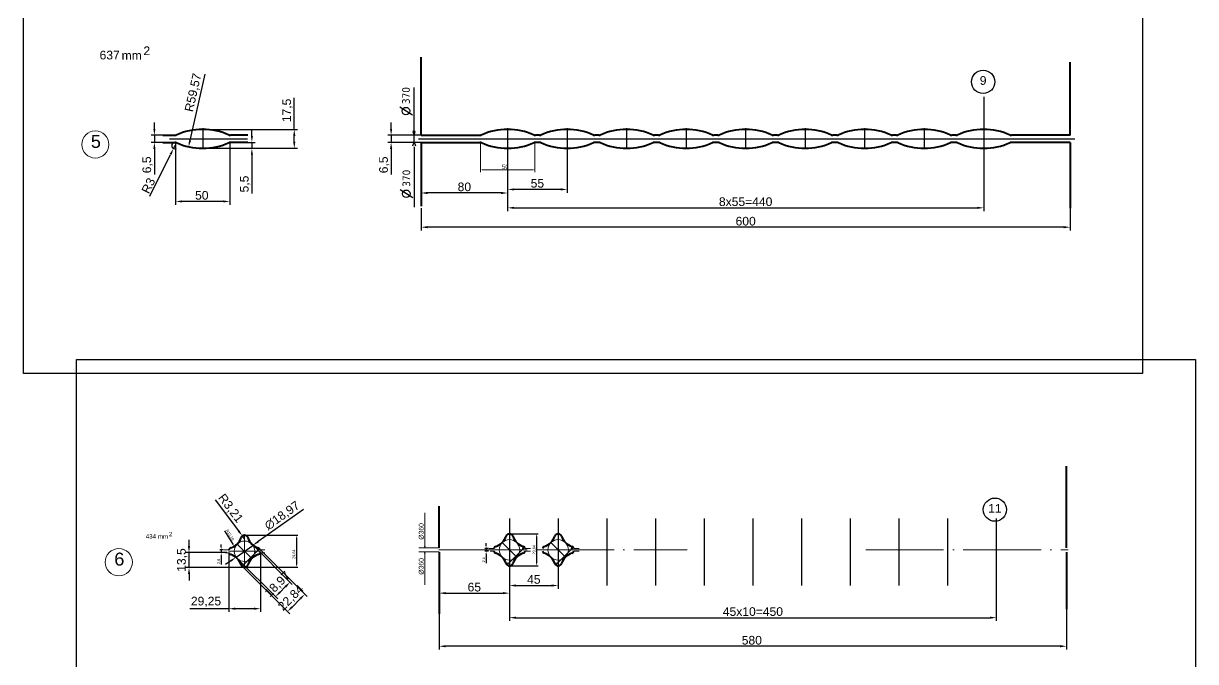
# Model space of a CAD drawing. Header units: millimetres. Extents: x -954 to 34898, y -2134 to 12006.
# Drawn here: x 14622 to 15705, y 8324 to 8914 of the extents above; entities that cross this region are included whole.
import ezdxf

# ---------------------------------------------------------------- set-up
doc = ezdxf.new("R2010")
doc.units = ezdxf.units.MM
doc.header["$LTSCALE"] = 3
doc.linetypes.add('ACAD_ISO04W100', pattern=[30, 24, -3, 0, -3])
doc.layers.add('осевая', color=4, linetype='Continuous')
for name, color, linetype, lineweight in [('осевые', 1, 'ACAD_ISO04W100', 25), ('тонкая', 7, 'Continuous', 20), ('тонкий', 7, 'Continuous', 20)]:
    doc.layers.add(name, color=color, linetype=linetype, lineweight=lineweight)
doc.styles.add('s1v4', font='arial.ttf', dxfattribs={"height": 4})
doc.styles.get("Standard").update_dxf_attribs({"font": 'arial.ttf'})
doc.dimstyles.new('ISO-25', dxfattribs={"dimtxt": 2.5, "dimasz": 2.5, "dimexe": 1.25, "dimexo": 0.625, "dimtad": 1, "dimtxsty": 'Standard', "dimcen": 2.5, "dimadec": 0, "dimazin": 0, "dimtfac": 1, "dimtmove": 0, "dimatfit": 3, "dimfxl": 1, "dimarcsym": 0})
doc.dimstyles.new('s1v4', dxfattribs={"dimtxt": 4, "dimasz": 1.5, "dimexe": 2, "dimexo": 0, "dimgap": 0.7, "dimtad": 1, "dimtxsty": 'Standard', "dimcen": 2.5, "dimadec": 0, "dimazin": 0, "dimtfac": 1, "dimtix": 1, "dimtmove": 0, "dimatfit": 3, "dimfxl": 1, "dimlwd": -1, "dimlwe": 20, "dimarcsym": 0})
doc.dimstyles.new('s2v4', dxfattribs={"dimtxt": 8, "dimasz": 6, "dimexe": 3, "dimexo": 0, "dimgap": 1.5, "dimtad": 1, "dimtxsty": 'Standard', "dimcen": 2.5, "dimadec": 0, "dimazin": 0, "dimtfac": 1, "dimtmove": 0, "dimatfit": 3, "dimfxl": 1, "dimarcsym": 0})

# ---------------------------------------------------------------- blocks, each defined once
blk = doc.blocks.new('*D967')
at = {"layer": 'Defpoints', "color": 0, "transparency": 16777216}
for p in [(15005.9, 8425.2), (15070.9, 8394.2), (15070.9, 8387.2)]:
    blk.add_point(p, dxfattribs=at)
at = {"layer": 'тонкий', "color": 0, "lineweight": -2, "transparency": 16777216}
for p, q in [((15005.9, 8425.2), (15005.9, 8384.2)), ((15011.9, 8387.2), (15064.9, 8387.2)), ((15070.9, 8394.2), (15070.9, 8384.2))]:
    blk.add_line(p, q, dxfattribs=at)
at = {"layer": 'тонкий', "color": 0, "transparency": 16777216}
for points in [[(15011.9, 8388.2), (15011.9, 8386.2), (15005.9, 8387.2)], [(15064.9, 8388.2), (15064.9, 8386.2), (15070.9, 8387.2)]]:
    blk.add_solid(points, dxfattribs=at)
at = {"layer": 'тонкий', "color": 0, "transparency": 16777216, "insert": (15038.4, 8392.7), "char_height": 8, "attachment_point": 5}
blk.add_mtext('65', dxfattribs=at)
blk = doc.blocks.new('_Open30')
at = {"color": 0, "linetype": 'ByBlock', "lineweight": -2}
for p, q in [((-1, 0.3), (0, 0)), ((0, 0), (-1, -0.3)), ((0, 0), (-1, 0))]:
    blk.add_line(p, q, dxfattribs=at)
blk = doc.blocks.new('*D984')
at = {"color": 0, "lineweight": -2, "transparency": 16777216}
blk.add_line((14807.6, 8444.9), (14815.1, 8432.5), dxfattribs=at)
at = {"color": 0, "transparency": 16777216}
blk.add_solid([(14815.5, 8432.7), (14814.8, 8432.3), (14816.4, 8430.3)], dxfattribs=at)
at = {"layer": 'Defpoints', "color": 0, "transparency": 16777216}
for p in [(14808.6, 8443.3), (14816.4, 8430.3)]:
    blk.add_point(p, dxfattribs=at)
at = {"color": 0, "lineweight": 15, "transparency": 16777216, "insert": (14812.5, 8440.9), "char_height": 2.5, "attachment_point": 5, "rotation": 301.2788}
blk.add_mtext('R15,18', dxfattribs=at)
blk = doc.blocks.new('*D985')
at = {"layer": 'Defpoints', "color": 0, "transparency": 16777216}
for p in [(14824.1, 8440), (14826, 8437.5)]:
    blk.add_point(p, dxfattribs=at)
at = {"layer": 'тонкий', "color": 0, "lineweight": -2, "transparency": 16777216}
for p, q in [((14798.8, 8473.4), (14820.4, 8444.8)), ((14826, 8437.5), (14824.1, 8440))]:
    blk.add_line(p, q, dxfattribs=at)
at = {"layer": 'тонкий', "color": 0, "transparency": 16777216}
blk.add_solid([(14821.2, 8445.4), (14819.6, 8444.2), (14824.1, 8440)], dxfattribs=at)
at = {"layer": 'тонкий', "color": 0, "transparency": 16777216, "insert": (14812.8, 8465.3), "char_height": 8, "attachment_point": 5, "rotation": 307.1578}
blk.add_mtext('R3,21', dxfattribs=at)
blk = doc.blocks.new('*D986')
at = {"color": 0, "lineweight": -2, "transparency": 16777216}
for p, q in [((14826.6, 8440.7), (14875.2, 8440.7)), ((14873.9, 8438.2), (14873.9, 8413.6)), ((14826.6, 8411.1), (14875.2, 8411.1))]:
    blk.add_line(p, q, dxfattribs=at)
at = {"color": 0, "transparency": 16777216}
for points in [[(14873.5, 8438.2), (14874.3, 8438.2), (14873.9, 8440.7)], [(14873.5, 8413.6), (14874.3, 8413.6), (14873.9, 8411.1)]]:
    blk.add_solid(points, dxfattribs=at)
at = {"layer": 'Defpoints', "color": 0, "transparency": 16777216}
for p in [(14826, 8440.7), (14826, 8411.1), (14873.9, 8411.1)]:
    blk.add_point(p, dxfattribs=at)
at = {"color": 0, "lineweight": 15, "transparency": 16777216, "insert": (14871.8, 8423.2), "char_height": 2.5, "attachment_point": 5, "rotation": 90}
blk.add_mtext('29,64', dxfattribs=at)
blk = doc.blocks.new('*D987')
at = {"layer": 'Defpoints', "color": 0, "transparency": 16777216}
for p in [(14832.7, 8432.6), (14819.3, 8419.2), (14868, 8397.3)]:
    blk.add_point(p, dxfattribs=at)
at = {"layer": 'тонкий', "color": 0, "lineweight": -2, "transparency": 16777216}
for p, q in [((14832.7, 8432.6), (14870.1, 8395.2)), ((14819.3, 8419.2), (14856.7, 8381.8)), ((14858.8, 8388.1), (14863.7, 8393))]:
    blk.add_line(p, q, dxfattribs=at)
at = {"layer": 'тонкий', "color": 0, "transparency": 16777216}
for points in [[(14863, 8393.8), (14864.5, 8392.3), (14868, 8397.3)], [(14858.1, 8388.8), (14859.5, 8387.4), (14854.6, 8383.9)]]:
    blk.add_solid(points, dxfattribs=at)
at = {"layer": 'тонкий', "color": 0, "transparency": 16777216, "insert": (14856.8, 8395), "char_height": 8, "attachment_point": 5, "rotation": 45}
blk.add_mtext('18,97', dxfattribs=at)
blk = doc.blocks.new('*D988')
at = {"color": 0, "lineweight": -2, "transparency": 16777216}
for p, q in [((14804.4, 8429.7), (14804.4, 8432.2)), ((14806.6, 8427.2), (14803.1, 8427.2)), ((14806.6, 8424.6), (14803.1, 8424.6)), ((14804.4, 8427.2), (14804.4, 8424.6)), ((14804.4, 8422.1), (14804.4, 8413.7))]:
    blk.add_line(p, q, dxfattribs=at)
at = {"color": 0, "transparency": 16777216}
for points in [[(14804, 8429.7), (14804.8, 8429.7), (14804.4, 8427.2)], [(14804, 8422.1), (14804.8, 8422.1), (14804.4, 8424.6)]]:
    blk.add_solid(points, dxfattribs=at)
at = {"layer": 'Defpoints', "color": 0, "transparency": 16777216}
for p in [(14804.4, 8424.6), (14807.2, 8427.2), (14807.2, 8424.6)]:
    blk.add_point(p, dxfattribs=at)
at = {"color": 0, "lineweight": 15, "transparency": 16777216, "insert": (14802.3, 8416.6), "char_height": 2.5, "attachment_point": 5, "rotation": 90}
blk.add_mtext('2,6', dxfattribs=at)
blk = doc.blocks.new('*D989')
at = {"layer": 'Defpoints', "color": 0, "transparency": 16777216}
for p in [(14839.9, 8428.1), (14823.7, 8412), (14881.8, 8386.2)]:
    blk.add_point(p, dxfattribs=at)
at = {"layer": 'тонкий', "color": 0, "lineweight": -2, "transparency": 16777216}
for p, q in [((14839.9, 8428.1), (14883.9, 8384.1)), ((14823.7, 8412), (14867.8, 8368)), ((14869.9, 8374.3), (14877.5, 8382))]:
    blk.add_line(p, q, dxfattribs=at)
at = {"layer": 'тонкий', "color": 0, "transparency": 16777216}
for points in [[(14876.8, 8382.7), (14878.2, 8381.3), (14881.8, 8386.2)], [(14869.2, 8375), (14870.6, 8373.6), (14865.6, 8370.1)]]:
    blk.add_solid(points, dxfattribs=at)
at = {"layer": 'тонкий', "color": 0, "transparency": 16777216, "insert": (14869.2, 8382.6), "char_height": 8, "attachment_point": 5, "rotation": 44.9973}
blk.add_mtext('22,84', dxfattribs=at)
blk = doc.blocks.new('*D990')
at = {"layer": 'Defpoints', "color": 0, "transparency": 16777216}
for p in [(14833.7, 8431.3), (14818.2, 8420.4)]:
    blk.add_point(p, dxfattribs=at)
at = {"layer": 'тонкий', "color": 0, "lineweight": -2, "transparency": 16777216}
for p, q in [((14880.6, 8464.4), (14838.6, 8434.8)), ((14818.2, 8420.4), (14833.7, 8431.3)), ((14813.3, 8416.9), (14808.5, 8413.5))]:
    blk.add_line(p, q, dxfattribs=at)
at = {"layer": 'тонкий', "color": 0, "transparency": 16777216}
for points in [[(14838.1, 8435.6), (14839.2, 8434), (14833.7, 8431.3)], [(14812.8, 8417.7), (14813.9, 8416.1), (14818.2, 8420.4)]]:
    blk.add_solid(points, dxfattribs=at)
at = {"layer": 'тонкий', "color": 0, "transparency": 16777216, "insert": (14861, 8458.5), "char_height": 8, "attachment_point": 5, "rotation": 35.2592}
blk.add_mtext('∅18,97', dxfattribs=at)
blk = doc.blocks.new('*D991')
at = {"layer": 'Defpoints', "color": 0, "transparency": 16777216}
for p in [(14811.4, 8424.6), (14840.7, 8424.6), (14811.4, 8372.8)]:
    blk.add_point(p, dxfattribs=at)
at = {"layer": 'тонкий', "color": 0, "lineweight": -2, "transparency": 16777216}
for p, q in [((14811.4, 8424.6), (14811.4, 8369.8)), ((14840.7, 8424.6), (14840.7, 8369.8)), ((14811.4, 8372.8), (14775.3, 8372.8)), ((14834.7, 8372.8), (14817.4, 8372.8))]:
    blk.add_line(p, q, dxfattribs=at)
at = {"layer": 'тонкий', "color": 0, "transparency": 16777216}
for points in [[(14817.4, 8373.8), (14817.4, 8371.8), (14811.4, 8372.8)], [(14834.7, 8373.8), (14834.7, 8371.8), (14840.7, 8372.8)]]:
    blk.add_solid(points, dxfattribs=at)
at = {"layer": 'тонкий', "color": 0, "transparency": 16777216, "insert": (14790.4, 8379.1), "char_height": 8, "attachment_point": 5}
blk.add_mtext('29,25', dxfattribs=at)
blk = doc.blocks.new('*D992')
at = {"color": 0, "lineweight": -2, "transparency": 16777216}
for p, q in [((15071.5, 8442), (15097.3, 8442)), ((15096, 8439.5), (15096, 8414.9)), ((15071.5, 8412.4), (15097.3, 8412.4))]:
    blk.add_line(p, q, dxfattribs=at)
at = {"color": 0, "transparency": 16777216}
for points in [[(15095.6, 8439.5), (15096.4, 8439.5), (15096, 8442)], [(15095.6, 8414.9), (15096.4, 8414.9), (15096, 8412.4)]]:
    blk.add_solid(points, dxfattribs=at)
at = {"layer": 'Defpoints', "color": 0, "transparency": 16777216}
for p in [(15070.9, 8442), (15070.9, 8412.4), (15096, 8412.4)]:
    blk.add_point(p, dxfattribs=at)
at = {"color": 0, "lineweight": 15, "transparency": 16777216, "insert": (15093.9, 8427.2), "char_height": 2.5, "attachment_point": 5, "rotation": 90}
blk.add_mtext('29,64', dxfattribs=at)
blk = doc.blocks.new('*D993')
at = {"color": 0, "lineweight": -2, "transparency": 16777216}
for p, q in [((15049.3, 8431), (15049.3, 8433.5)), ((15051.5, 8428.5), (15048, 8428.5)), ((15051.5, 8425.9), (15048, 8425.9)), ((15049.3, 8428.5), (15049.3, 8425.9)), ((15049.3, 8423.4), (15049.3, 8415))]:
    blk.add_line(p, q, dxfattribs=at)
at = {"color": 0, "transparency": 16777216}
for points in [[(15048.9, 8431), (15049.7, 8431), (15049.3, 8428.5)], [(15048.9, 8423.4), (15049.7, 8423.4), (15049.3, 8425.9)]]:
    blk.add_solid(points, dxfattribs=at)
at = {"layer": 'Defpoints', "color": 0, "transparency": 16777216}
for p in [(15049.3, 8425.9), (15052.1, 8428.5), (15052.1, 8425.9)]:
    blk.add_point(p, dxfattribs=at)
at = {"color": 0, "lineweight": 15, "transparency": 16777216, "insert": (15047.2, 8418), "char_height": 2.5, "attachment_point": 5, "rotation": 90}
blk.add_mtext('2,6', dxfattribs=at)
blk = doc.blocks.new('*D994')
at = {"layer": 'Defpoints', "color": 0, "transparency": 16777216}
for p in [(15005.9, 8367.9), (15585.9, 8372.4), (15005.9, 8338.1)]:
    blk.add_point(p, dxfattribs=at)
at = {"layer": 'тонкий', "color": 0, "lineweight": -2, "transparency": 16777216}
for p, q in [((15005.9, 8367.9), (15005.9, 8335.1)), ((15585.9, 8372.4), (15585.9, 8335.1)), ((15579.9, 8338.1), (15011.9, 8338.1))]:
    blk.add_line(p, q, dxfattribs=at)
at = {"layer": 'тонкий', "color": 0, "transparency": 16777216}
for points in [[(15011.9, 8339.1), (15011.9, 8337.1), (15005.9, 8338.1)], [(15579.9, 8339.1), (15579.9, 8337.1), (15585.9, 8338.1)]]:
    blk.add_solid(points, dxfattribs=at)
at = {"layer": 'тонкий', "color": 0, "transparency": 16777216, "insert": (15294.9, 8343.6), "char_height": 8, "attachment_point": 5}
blk.add_mtext('580', dxfattribs=at)
blk = doc.blocks.new('*D995')
at = {"layer": 'Defpoints', "color": 0, "transparency": 16777216}
for p in [(15070.9, 8394.2), (15115.9, 8394.2), (15115.9, 8394.2)]:
    blk.add_point(p, dxfattribs=at)
at = {"layer": 'тонкий', "color": 0, "lineweight": -2, "transparency": 16777216}
for p, q in [((15070.9, 8394.2), (15070.9, 8391.2)), ((15076.9, 8394.2), (15109.9, 8394.2)), ((15115.9, 8394.2), (15115.9, 8391.2))]:
    blk.add_line(p, q, dxfattribs=at)
at = {"layer": 'тонкий', "color": 0, "transparency": 16777216}
for points in [[(15076.9, 8395.2), (15076.9, 8393.2), (15070.9, 8394.2)], [(15109.9, 8395.2), (15109.9, 8393.2), (15115.9, 8394.2)]]:
    blk.add_solid(points, dxfattribs=at)
at = {"layer": 'тонкий', "color": 0, "transparency": 16777216, "insert": (15093.4, 8399.8), "char_height": 8, "attachment_point": 5}
blk.add_mtext('45', dxfattribs=at)
blk = doc.blocks.new('*D938')
at = {"layer": 'Defpoints', "color": 0, "transparency": 16777216}
for p in [(15520.9, 8394.2), (15070.9, 8384.2), (15520.9, 8364.5)]:
    blk.add_point(p, dxfattribs=at)
at = {"layer": 'тонкий', "color": 0, "lineweight": -2, "transparency": 16777216}
for p, q in [((15520.9, 8394.2), (15520.9, 8361.5)), ((15070.9, 8384.2), (15070.9, 8361.5)), ((15076.9, 8364.5), (15514.9, 8364.5))]:
    blk.add_line(p, q, dxfattribs=at)
at = {"layer": 'тонкий', "color": 0, "transparency": 16777216}
for points in [[(15076.9, 8365.5), (15076.9, 8363.5), (15070.9, 8364.5)], [(15514.9, 8365.5), (15514.9, 8363.5), (15520.9, 8364.5)]]:
    blk.add_solid(points, dxfattribs=at)
at = {"layer": 'тонкий', "color": 0, "transparency": 16777216, "insert": (15295.9, 8370.1), "char_height": 8, "attachment_point": 5}
blk.add_mtext('45x10=450', dxfattribs=at)
blk = doc.blocks.new('*D1001')
at = {"layer": 'Defpoints', "color": 0, "transparency": 16777216}
for p in [(14774.7, 8424.6), (14809.8, 8424.6), (14826, 8411)]:
    blk.add_point(p, dxfattribs=at)
at = {"layer": 'тонкий', "color": 0, "lineweight": -2, "transparency": 16777216}
for p, q in [((14774.7, 8430.6), (14774.7, 8436.6)), ((14809.8, 8424.6), (14771.7, 8424.6)), ((14774.7, 8411), (14774.7, 8424.6)), ((14826, 8411), (14771.7, 8411)), ((14774.7, 8405), (14774.7, 8399))]:
    blk.add_line(p, q, dxfattribs=at)
at = {"layer": 'тонкий', "color": 0, "transparency": 16777216}
for points in [[(14773.7, 8430.6), (14775.7, 8430.6), (14774.7, 8424.6)], [(14773.7, 8405), (14775.7, 8405), (14774.7, 8411)]]:
    blk.add_solid(points, dxfattribs=at)
at = {"layer": 'тонкий', "color": 0, "transparency": 16777216, "insert": (14768.4, 8417.8), "char_height": 8, "attachment_point": 5, "rotation": 90}
blk.add_mtext('13,5', dxfattribs=at)
blk = doc.blocks.new('*D1091')
at = {"layer": 'Defpoints', "color": 0, "transparency": 16777216}
for p in [(14989.2, 8810.3), (14961.5, 8803.8), (14989.2, 8803.8)]:
    blk.add_point(p, dxfattribs=at)
at = {"layer": 'тонкий', "color": 0, "lineweight": -2, "transparency": 16777216}
for p, q in [((14961.5, 8816.3), (14961.5, 8822.3)), ((14989.2, 8810.3), (14958.5, 8810.3)), ((14961.5, 8810.3), (14961.5, 8803.8)), ((14989.2, 8803.8), (14958.5, 8803.8)), ((14961.5, 8797.8), (14961.5, 8774.1))]:
    blk.add_line(p, q, dxfattribs=at)
at = {"layer": 'тонкий', "color": 0, "transparency": 16777216}
for points in [[(14960.5, 8816.3), (14962.5, 8816.3), (14961.5, 8810.3)], [(14960.5, 8797.8), (14962.5, 8797.8), (14961.5, 8803.8)]]:
    blk.add_solid(points, dxfattribs=at)
at = {"layer": 'тонкий', "color": 0, "transparency": 16777216, "insert": (14955.2, 8783), "char_height": 8, "attachment_point": 5, "rotation": 90}
blk.add_mtext('6,5', dxfattribs=at)
blk = doc.blocks.new('*D1087')
at = {"layer": 'Defpoints', "color": 0, "transparency": 16777216}
for p in [(14750.5, 8810.3), (14742.7, 8803.8), (14750.5, 8803.8)]:
    blk.add_point(p, dxfattribs=at)
at = {"layer": 'тонкий', "color": 0, "lineweight": -2, "transparency": 16777216}
for p, q in [((14742.7, 8816.3), (14742.7, 8822.3)), ((14750.5, 8810.3), (14739.7, 8810.3)), ((14742.7, 8810.3), (14742.7, 8803.8)), ((14750.5, 8803.8), (14739.7, 8803.8)), ((14742.7, 8797.8), (14742.7, 8774.1))]:
    blk.add_line(p, q, dxfattribs=at)
at = {"layer": 'тонкий', "color": 0, "transparency": 16777216}
for points in [[(14741.7, 8816.3), (14743.7, 8816.3), (14742.7, 8810.3)], [(14741.7, 8797.8), (14743.7, 8797.8), (14742.7, 8803.8)]]:
    blk.add_solid(points, dxfattribs=at)
at = {"layer": 'тонкий', "color": 0, "transparency": 16777216, "insert": (14736.4, 8783), "char_height": 8, "attachment_point": 5, "rotation": 90}
blk.add_mtext('6,5', dxfattribs=at)
blk = doc.blocks.new('*D1088')
at = {"layer": 'Defpoints', "color": 0, "transparency": 16777216}
for p in [(14762.3, 8803.7), (14812.3, 8803.7), (14762.3, 8749.2)]:
    blk.add_point(p, dxfattribs=at)
at = {"layer": 'тонкий', "color": 0, "lineweight": -2, "transparency": 16777216}
for p, q in [((14762.3, 8803.7), (14762.3, 8746.2)), ((14812.3, 8803.7), (14812.3, 8746.2)), ((14806.3, 8749.2), (14768.3, 8749.2))]:
    blk.add_line(p, q, dxfattribs=at)
at = {"layer": 'тонкий', "color": 0, "transparency": 16777216}
for points in [[(14768.3, 8750.2), (14768.3, 8748.2), (14762.3, 8749.2)], [(14806.3, 8750.2), (14806.3, 8748.2), (14812.3, 8749.2)]]:
    blk.add_solid(points, dxfattribs=at)
at = {"layer": 'тонкий', "color": 0, "transparency": 16777216, "insert": (14786.5, 8754.8), "char_height": 8, "attachment_point": 5}
blk.add_mtext('50', dxfattribs=at)
blk = doc.blocks.new('*D1092')
at = {"layer": 'Defpoints', "color": 0, "transparency": 16777216}
for p in [(14787.3, 8798.3), (14829.1, 8803.8), (14832.8, 8803.8)]:
    blk.add_point(p, dxfattribs=at)
at = {"layer": 'тонкий', "color": 0, "lineweight": -2, "transparency": 16777216}
for p, q in [((14832.8, 8809.8), (14832.8, 8815.8)), ((14787.3, 8798.3), (14835.8, 8798.3)), ((14829.1, 8803.8), (14835.8, 8803.8)), ((14832.8, 8803.8), (14832.8, 8798.3)), ((14832.8, 8792.3), (14832.8, 8756.5))]:
    blk.add_line(p, q, dxfattribs=at)
at = {"layer": 'тонкий', "color": 0, "transparency": 16777216}
for points in [[(14831.8, 8809.8), (14833.8, 8809.8), (14832.8, 8803.8)], [(14831.8, 8792.3), (14833.8, 8792.3), (14832.8, 8798.3)]]:
    blk.add_solid(points, dxfattribs=at)
at = {"layer": 'тонкий', "color": 0, "transparency": 16777216, "insert": (14826.5, 8765.3), "char_height": 8, "attachment_point": 5, "rotation": 90}
blk.add_mtext('5,5', dxfattribs=at)
blk = doc.blocks.new('*D1089')
at = {"layer": 'Defpoints', "color": 0, "transparency": 16777216}
for p in [(14788, 8815.8), (14872, 8815.8), (14831.9, 8798.3)]:
    blk.add_point(p, dxfattribs=at)
at = {"layer": 'тонкий', "color": 0, "lineweight": -2, "transparency": 16777216}
for p, q in [((14872, 8815.8), (14872, 8844.9)), ((14788, 8815.8), (14875, 8815.8)), ((14872, 8804.3), (14872, 8809.8)), ((14831.9, 8798.3), (14875, 8798.3))]:
    blk.add_line(p, q, dxfattribs=at)
at = {"layer": 'тонкий', "color": 0, "transparency": 16777216}
for points in [[(14871, 8809.8), (14873, 8809.8), (14872, 8815.8)], [(14871, 8804.3), (14873, 8804.3), (14872, 8798.3)]]:
    blk.add_solid(points, dxfattribs=at)
at = {"layer": 'тонкий', "color": 0, "transparency": 16777216, "insert": (14865.7, 8833.3), "char_height": 8, "attachment_point": 5, "rotation": 90}
blk.add_mtext('17,5', dxfattribs=at)
blk = doc.blocks.new('*D1093')
at = {"layer": 'Defpoints', "color": 0, "transparency": 16777216}
for p in [(14760.3, 8798.1), (14761.7, 8800.8)]:
    blk.add_point(p, dxfattribs=at)
at = {"layer": 'тонкий', "color": 0, "lineweight": -2, "transparency": 16777216}
for p, q in [((14761.7, 8800.8), (14760.3, 8798.1)), ((14738.6, 8754.2), (14757.7, 8792.7))]:
    blk.add_line(p, q, dxfattribs=at)
blk.add_arc((14761.7, 8800.8), 3, 90, 300.9069, dxfattribs=at)
at = {"layer": 'тонкий', "color": 0, "transparency": 16777216}
blk.add_solid([(14756.8, 8793.2), (14758.6, 8792.3), (14760.3, 8798.1)], dxfattribs=at)
at = {"layer": 'тонкий', "color": 0, "transparency": 16777216, "insert": (14737.1, 8763.8), "char_height": 8, "attachment_point": 5, "rotation": 63.6111}
blk.add_mtext('R3', dxfattribs=at)
blk = doc.blocks.new('*D1094')
at = {"layer": 'Defpoints', "color": 0, "transparency": 16777216}
for p in [(14787.3, 8857.9), (14774.3, 8799.7)]:
    blk.add_point(p, dxfattribs=at)
at = {"layer": 'тонкий', "color": 0, "lineweight": -2, "transparency": 16777216}
blk.add_line((14789.3, 8866.7), (14775.6, 8805.6), dxfattribs=at)
at = {"layer": 'тонкий', "color": 0, "transparency": 16777216}
blk.add_solid([(14774.6, 8805.8), (14776.6, 8805.4), (14774.3, 8799.7)], dxfattribs=at)
at = {"layer": 'тонкий', "color": 0, "transparency": 16777216, "insert": (14779, 8849.7), "char_height": 8, "attachment_point": 5, "rotation": 77.385}
blk.add_mtext('R59,57', dxfattribs=at)
blk = doc.blocks.new('*D1090')
at = {"layer": 'Defpoints', "color": 0, "transparency": 16777216}
for p in [(15044.2, 8803.7), (15094.2, 8803.7), (15044.2, 8778.4)]:
    blk.add_point(p, dxfattribs=at)
at = {"layer": 'тонкая', "color": 0, "lineweight": 20, "transparency": 16777216}
for p, q in [((15044.2, 8803.7), (15044.2, 8776.4)), ((15094.2, 8803.7), (15094.2, 8776.4))]:
    blk.add_line(p, q, dxfattribs=at)
at = {"layer": 'тонкая', "color": 0, "transparency": 16777216}
blk.add_line((15092.7, 8778.4), (15045.7, 8778.4), dxfattribs=at)
for points in [[(15045.7, 8778.7), (15045.7, 8778.2), (15044.2, 8778.4)], [(15092.7, 8778.7), (15092.7, 8778.2), (15094.2, 8778.4)]]:
    blk.add_solid(points, dxfattribs=at)
at = {"layer": 'тонкая', "color": 0, "transparency": 16777216, "insert": (15067.1, 8781.2), "char_height": 4, "attachment_point": 5}
blk.add_mtext('50', dxfattribs=at)
blk = doc.blocks.new('*D1095')
at = {"layer": 'Defpoints', "color": 0, "transparency": 16777216}
for p in [(15069.2, 8797.7), (14989.2, 8757.8), (14989.2, 8757)]:
    blk.add_point(p, dxfattribs=at)
at = {"layer": 'тонкий', "color": 0, "lineweight": -2, "transparency": 16777216}
for p, q in [((15069.2, 8797.7), (15069.2, 8754)), ((14989.2, 8757.8), (14989.2, 8754)), ((15063.2, 8757), (14995.2, 8757))]:
    blk.add_line(p, q, dxfattribs=at)
at = {"layer": 'тонкий', "color": 0, "transparency": 16777216}
for points in [[(14995.2, 8758), (14995.2, 8756), (14989.2, 8757)], [(15063.2, 8758), (15063.2, 8756), (15069.2, 8757)]]:
    blk.add_solid(points, dxfattribs=at)
at = {"layer": 'тонкий', "color": 0, "transparency": 16777216, "insert": (15029.2, 8762.6), "char_height": 8, "attachment_point": 5}
blk.add_mtext('80', dxfattribs=at)
blk = doc.blocks.new('*D1096')
at = {"layer": 'Defpoints', "color": 0, "transparency": 16777216}
for p in [(15124.2, 8798.3), (15069.2, 8769.9), (15069.2, 8760.3)]:
    blk.add_point(p, dxfattribs=at)
at = {"layer": 'тонкий', "color": 0, "lineweight": -2, "transparency": 16777216}
for p, q in [((15124.2, 8798.3), (15124.2, 8757.3)), ((15069.2, 8769.9), (15069.2, 8757.3)), ((15118.2, 8760.3), (15075.2, 8760.3))]:
    blk.add_line(p, q, dxfattribs=at)
at = {"layer": 'тонкий', "color": 0, "transparency": 16777216}
for points in [[(15075.2, 8761.3), (15075.2, 8759.3), (15069.2, 8760.3)], [(15118.2, 8761.3), (15118.2, 8759.3), (15124.2, 8760.3)]]:
    blk.add_solid(points, dxfattribs=at)
at = {"layer": 'тонкий', "color": 0, "transparency": 16777216, "insert": (15096.7, 8765.9), "char_height": 8, "attachment_point": 5}
blk.add_mtext('55', dxfattribs=at)
blk = doc.blocks.new('*D1097')
at = {"layer": 'Defpoints', "color": 0, "transparency": 16777216}
for p in [(15509.2, 8797.7), (15069.2, 8754), (15509.2, 8743.3)]:
    blk.add_point(p, dxfattribs=at)
at = {"layer": 'тонкий', "color": 0, "lineweight": -2, "transparency": 16777216}
for p, q in [((15509.2, 8797.7), (15509.2, 8740.3)), ((15069.2, 8754), (15069.2, 8740.3)), ((15075.2, 8743.3), (15503.2, 8743.3))]:
    blk.add_line(p, q, dxfattribs=at)
at = {"layer": 'тонкий', "color": 0, "transparency": 16777216}
for points in [[(15075.2, 8744.3), (15075.2, 8742.3), (15069.2, 8743.3)], [(15503.2, 8744.3), (15503.2, 8742.3), (15509.2, 8743.3)]]:
    blk.add_solid(points, dxfattribs=at)
at = {"layer": 'тонкий', "color": 0, "transparency": 16777216, "insert": (15289.2, 8748.9), "char_height": 8, "attachment_point": 5}
blk.add_mtext('8x55=440', dxfattribs=at)
blk = doc.blocks.new('*D1098')
at = {"layer": 'Defpoints', "color": 0, "transparency": 16777216}
for p in [(14989.2, 8743.1), (15589.2, 8743.1), (14989.2, 8725.4)]:
    blk.add_point(p, dxfattribs=at)
at = {"layer": 'тонкий', "color": 0, "lineweight": -2, "transparency": 16777216}
for p, q in [((14989.2, 8743.1), (14989.2, 8722.4)), ((15589.2, 8743.1), (15589.2, 8722.4)), ((15583.2, 8725.4), (14995.2, 8725.4))]:
    blk.add_line(p, q, dxfattribs=at)
at = {"layer": 'тонкий', "color": 0, "transparency": 16777216}
for points in [[(14995.2, 8726.4), (14995.2, 8724.4), (14989.2, 8725.4)], [(15583.2, 8726.4), (15583.2, 8724.4), (15589.2, 8725.4)]]:
    blk.add_solid(points, dxfattribs=at)
at = {"layer": 'тонкий', "color": 0, "transparency": 16777216, "insert": (15289.2, 8730.9), "char_height": 8, "attachment_point": 5}
blk.add_mtext('600', dxfattribs=at)

msp = doc.modelspace()

# ---------------------------------------------------------------- linework, layer by layer
at = {"lineweight": 40}
for p, q in [((14989.2, 8810.305), (14989.2, 8882.648)), ((15589.2, 8810.305), (15589.2, 8877.906)), ((14750.53, 8810.305), (14761.667, 8810.305)), ((14829.13, 8810.305), (14812.971, 8810.305)), ((14989.2, 8810.305), (15043.548, 8810.305)), ((15098.548, 8810.305), (15094.852, 8810.305)), ((15153.548, 8810.305), (15149.852, 8810.305)), ((15208.548, 8810.305), (15204.852, 8810.305)), ((15263.548, 8810.305), (15259.852, 8810.305)), ((15318.548, 8810.305), (15314.852, 8810.305)), ((15373.548, 8810.305), (15369.852, 8810.305)), ((15428.548, 8810.305), (15424.852, 8810.305)), ((15483.548, 8810.305), (15479.852, 8810.305)), ((15589.2, 8810.305), (15534.852, 8810.305)), ((14750.53, 8803.805), (14761.667, 8803.805)), ((14829.13, 8803.805), (14812.971, 8803.805)), ((14989.2, 8803.805), (14989.2, 8744.742)), ((14989.2, 8803.805), (15043.548, 8803.805)), ((15098.548, 8803.805), (15094.852, 8803.805)), ((15153.548, 8803.805), (15149.852, 8803.805)), ((15208.548, 8803.805), (15204.852, 8803.805)), ((15263.548, 8803.805), (15259.852, 8803.805)), ((15318.548, 8803.805), (15314.852, 8803.805)), ((15373.548, 8803.805), (15369.852, 8803.805)), ((15428.548, 8803.805), (15424.852, 8803.805)), ((15483.548, 8803.805), (15479.852, 8803.805)), ((15589.2, 8803.805), (15534.852, 8803.805)), ((15589.2, 8803.805), (15589.2, 8743.098)), ((15585.892, 8429.172), (15585.892, 8504.494)), ((15005.892, 8429.172), (15005.892, 8467.671)), ((15005.892, 8425.172), (15005.892, 8367.934)), ((15585.892, 8425.172), (15585.892, 8372.443))]:
    msp.add_line(p, q, dxfattribs=at)
for p, q in [((14982.719, 8803.792), (14982.719, 8854.531)), ((14981.223, 8828.952), (14969.456, 8836.234)), ((14981.553, 8813.91), (14982.719, 8810.455)), ((14983.812, 8813.91), (14981.553, 8813.91)), ((14982.719, 8810.455), (14983.812, 8813.91)), ((14981.553, 8800.438), (14982.719, 8803.893)), ((14982.719, 8803.893), (14984.003, 8800.438)), ((14982.719, 8799.687), (14982.719, 8743.77)), ((14981.544, 8752.57), (14969.777, 8759.852))]:
    msp.add_line(p, q)
at = {"lineweight": 5}
for p, q in [((14992.648, 8461.29), (14992.648, 8430.172)), ((14992.648, 8424.205), (14992.648, 8394.761))]:
    msp.add_line(p, q, dxfattribs=at)
at = {"lineweight": 15}
for p, q in [((14825.994, 8411.048), (14825.994, 8440.688)), ((14825.998, 8440.692), (14825.998, 8411.052)), ((15070.888, 8412.352), (15070.888, 8441.992)), ((15070.892, 8441.996), (15070.892, 8412.356)), ((15115.888, 8412.352), (15115.888, 8441.992)), ((15115.892, 8441.996), (15115.892, 8412.356)), ((14819.287, 8432.579), (14832.701, 8419.166)), ((14837.608, 8425.871), (14838.632, 8428.913)), ((15005.892, 8429.172), (14986.999, 8429.172)), ((15064.181, 8433.883), (15077.595, 8420.469)), ((15068.62, 8413.293), (15084.772, 8429.444)), ((15082.502, 8427.175), (15083.526, 8430.217)), ((15109.181, 8433.883), (15122.595, 8420.469)), ((15113.62, 8413.293), (15129.772, 8429.444)), ((15127.502, 8427.175), (15128.526, 8430.217)), ((14807.194, 8427.168), (14811.449, 8427.168)), ((14811.448, 8424.571), (14808.163, 8424.571)), ((14811.174, 8425.868), (14840.814, 8425.868)), ((14823.725, 8411.99), (14839.878, 8428.141)), ((14840.544, 8427.168), (14844.802, 8427.168)), ((14840.547, 8424.58), (14844.802, 8424.581)), ((15005.892, 8425.205), (14986.999, 8425.205)), ((15052.088, 8428.472), (15056.344, 8428.472)), ((15056.342, 8425.875), (15053.058, 8425.875)), ((15056.068, 8427.172), (15085.708, 8427.172)), ((15085.438, 8428.472), (15089.696, 8428.472)), ((15085.441, 8425.883), (15089.696, 8425.885)), ((15086.088, 8428.472), (15090.344, 8428.472)), ((15090.342, 8425.875), (15087.058, 8425.875)), ((15101.068, 8427.172), (15130.708, 8427.172)), ((15124.068, 8427.172), (15153.708, 8427.172)), ((15130.438, 8428.472), (15134.696, 8428.472)), ((15130.441, 8425.883), (15134.696, 8425.885)), ((15131.088, 8428.472), (15135.344, 8428.472)), ((15135.342, 8425.875), (15132.058, 8425.875)), ((14825.998, 8414.262), (14822.953, 8413.234)), ((15070.892, 8415.566), (15067.847, 8414.538)), ((15115.892, 8415.566), (15112.847, 8414.538))]:
    msp.add_line(p, q, dxfattribs=at)
at = {"color": 2}
for points in [[(14621.652, 8590.21), (14621.652, 8990.21), (15655.918, 8990.21), (15655.918, 8590.21), (14621.652, 8590.21), (14621.652, 8990.21)], [(14670.779, 8203.194), (14670.779, 8603.194), (15705.045, 8603.194), (15705.045, 8203.194), (14670.779, 8203.194), (14670.779, 8603.194)]]:
    msp.add_lwpolyline(points, dxfattribs=at)
for centre, radius in [((15508.693, 8859.732), 10.754), ((14975.206, 8832.676), 3.472), ((14975.527, 8756.293), 3.472), ((15519.58, 8464.331), 10.754)]:
    msp.add_circle(centre, radius)
at = {"lineweight": 40}
for centre, radius, start, end in [((14761.667, 8813.305), 3, 270, 294.203028), ((14787.319, 8756.235), 59.57, 65.796972, 114.203028), ((14812.971, 8813.305), 3, 245.796972, 270), ((15043.548, 8813.305), 3, 270, 294.203028), ((15069.2, 8756.235), 59.57, 65.796972, 114.203028), ((15094.852, 8813.305), 3, 245.796972, 270), ((15098.548, 8813.305), 3, 270, 294.203028), ((15124.2, 8756.235), 59.57, 65.796972, 114.203028), ((15149.852, 8813.305), 3, 245.796972, 270), ((15153.548, 8813.305), 3, 270, 294.203028), ((15179.2, 8756.235), 59.57, 65.796972, 114.203028), ((15204.852, 8813.305), 3, 245.796972, 270), ((15208.548, 8813.305), 3, 270, 294.203028), ((15234.2, 8756.235), 59.57, 65.796972, 114.203028), ((15259.852, 8813.305), 3, 245.796972, 270), ((15263.548, 8813.305), 3, 270, 294.203028), ((15289.2, 8756.235), 59.57, 65.796972, 114.203028), ((15314.852, 8813.305), 3, 245.796972, 270), ((15318.548, 8813.305), 3, 270, 294.203028), ((15344.2, 8756.235), 59.57, 65.796972, 114.203028), ((15369.852, 8813.305), 3, 245.796972, 270), ((15373.548, 8813.305), 3, 270, 294.203028), ((15399.2, 8756.235), 59.57, 65.796972, 114.203028), ((15424.852, 8813.305), 3, 245.796972, 270), ((15428.548, 8813.305), 3, 270, 294.203028), ((15454.2, 8756.235), 59.57, 65.796972, 114.203028), ((15479.852, 8813.305), 3, 245.796972, 270), ((15483.548, 8813.305), 3, 270, 294.203028), ((15509.2, 8756.235), 59.57, 65.796972, 114.203028), ((15534.852, 8813.305), 3, 245.796972, 270), ((14761.667, 8800.805), 3, 65.796972, 90), ((14787.319, 8857.875), 59.57, 245.796972, 294.203028), ((14812.971, 8800.805), 3, 90, 114.203028), ((15043.548, 8800.805), 3, 65.796972, 90), ((15069.2, 8857.875), 59.57, 245.796972, 294.203028), ((15094.852, 8800.805), 3, 90, 114.203028), ((15098.548, 8800.805), 3, 65.796972, 90), ((15124.2, 8857.875), 59.57, 245.796972, 294.203028), ((15149.852, 8800.805), 3, 90, 114.203028), ((15153.548, 8800.805), 3, 65.796972, 90), ((15179.2, 8857.875), 59.57, 245.796972, 294.203028), ((15204.852, 8800.805), 3, 90, 114.203028), ((15208.548, 8800.805), 3, 65.796972, 90), ((15234.2, 8857.875), 59.57, 245.796972, 294.203028), ((15259.852, 8800.805), 3, 90, 114.203028), ((15263.548, 8800.805), 3, 65.796972, 90), ((15289.2, 8857.875), 59.57, 245.796972, 294.203028), ((15314.852, 8800.805), 3, 90, 114.203028), ((15318.548, 8800.805), 3, 65.796972, 90), ((15344.2, 8857.875), 59.57, 245.796972, 294.203028), ((15369.852, 8800.805), 3, 90, 114.203028), ((15373.548, 8800.805), 3, 65.796972, 90), ((15399.2, 8857.875), 59.57, 245.796972, 294.203028), ((15424.852, 8800.805), 3, 90, 114.203028), ((15428.548, 8800.805), 3, 65.796972, 90), ((15454.2, 8857.875), 59.57, 245.796972, 294.203028), ((15479.852, 8800.805), 3, 90, 114.203028), ((15483.548, 8800.805), 3, 65.796972, 90), ((15509.2, 8857.875), 59.57, 245.796972, 294.203028), ((15534.852, 8800.805), 3, 90, 114.203028), ((14825.995, 8437.485), 3.208, 18.574049, 161.506122), ((15053.448, 8444.608), 15.178, 288.458245, 341.558384), ((15070.889, 8438.789), 3.208, 18.574049, 161.506122), ((15088.328, 8444.616), 15.178, 198.458245, 251.558384), ((15098.448, 8444.608), 15.178, 288.458245, 341.558384), ((15115.889, 8438.789), 3.208, 18.574049, 161.506122), ((15133.328, 8444.616), 15.178, 198.458245, 251.558384), ((14814.378, 8425.868), 3.204, 108.523868, 156.061275), ((14808.554, 8443.304), 15.178, 288.458245, 341.558384), ((14843.433, 8443.312), 15.178, 198.458245, 251.558384), ((14837.608, 8425.871), 3.21, 23.83748, 71.401448), ((15059.272, 8427.172), 3.204, 108.523868, 156.061275), ((15082.502, 8427.175), 3.21, 23.83748, 71.401448), ((15104.272, 8427.172), 3.204, 108.523868, 156.061275), ((15127.502, 8427.175), 3.21, 23.83748, 71.401448), ((14814.378, 8425.868), 3.204, 203.888149, 251.476132), ((14808.554, 8408.433), 15.178, 18.441616, 71.541755), ((14843.442, 8408.433), 15.178, 108.458245, 161.558384), ((14837.608, 8425.871), 3.21, 288.678724, 336.275292), ((15059.272, 8427.172), 3.204, 203.888149, 251.476132), ((15053.448, 8409.737), 15.178, 18.441616, 71.541755), ((15088.336, 8409.737), 15.178, 108.458245, 161.558384), ((15082.502, 8427.175), 3.21, 288.678724, 336.275292), ((15104.272, 8427.172), 3.204, 203.888149, 251.476132), ((15098.448, 8409.737), 15.178, 18.441616, 71.541755), ((15133.336, 8409.737), 15.178, 108.458245, 161.558384), ((15127.502, 8427.175), 3.21, 288.678724, 336.275292), ((14825.998, 8414.262), 3.214, 198.648492, 341.351508), ((15070.892, 8415.566), 3.214, 198.648492, 341.351508), ((15115.892, 8415.566), 3.214, 198.648492, 341.351508)]:
    msp.add_arc(centre, radius, start, end, dxfattribs=at)
at = {"layer": 'осевая', "lineweight": 15}
for p, q in [((14825.994, 8440.688), (14825.994, 8411.048)), ((15070.888, 8441.992), (15070.888, 8412.352)), ((15115.888, 8441.992), (15115.888, 8412.352)), ((14840.818, 8425.872), (14811.178, 8425.872)), ((15085.712, 8427.176), (15056.072, 8427.176)), ((15130.712, 8427.176), (15101.072, 8427.176)), ((15153.712, 8427.176), (15124.072, 8427.176))]:
    msp.add_line(p, q, dxfattribs=at)
at = {"layer": 'осевые'}
for p, q in [((15509.2, 8845.986), (15509.2, 8797.655)), ((14787.319, 8816.955), (14787.319, 8797.655)), ((15069.2, 8816.955), (15069.2, 8797.655)), ((15124.2, 8816.955), (15124.2, 8797.655)), ((15179.2, 8816.955), (15179.2, 8797.655)), ((15234.2, 8816.955), (15234.2, 8797.655)), ((15289.2, 8816.955), (15289.2, 8797.655)), ((15344.2, 8816.955), (15344.2, 8797.655)), ((15399.2, 8816.955), (15399.2, 8797.655)), ((15454.2, 8816.955), (15454.2, 8797.655)), ((14756.63, 8807.055), (14830.262, 8807.055)), ((14986.838, 8807.055), (15593.428, 8807.055)), ((15038.511, 8807.055), (15112.143, 8807.055)), ((15093.511, 8807.055), (15167.143, 8807.055)), ((15148.511, 8807.055), (15222.143, 8807.055)), ((15203.511, 8807.055), (15277.143, 8807.055)), ((15258.511, 8807.055), (15332.143, 8807.055)), ((15313.511, 8807.055), (15387.143, 8807.055)), ((15368.511, 8807.055), (15442.143, 8807.055)), ((15423.511, 8807.055), (15497.143, 8807.055)), ((15478.511, 8807.055), (15552.143, 8807.055)), ((15070.892, 8456.131), (15070.892, 8394.233)), ((15115.892, 8456.131), (15115.892, 8394.233)), ((15160.892, 8456.131), (15160.892, 8394.233)), ((15205.892, 8456.131), (15205.892, 8394.233)), ((15250.892, 8456.131), (15250.892, 8394.233)), ((15295.892, 8456.131), (15295.892, 8394.233)), ((15340.892, 8456.131), (15340.892, 8394.233)), ((15385.892, 8456.131), (15385.892, 8394.233)), ((15430.892, 8456.131), (15430.892, 8394.233)), ((15475.892, 8456.131), (15475.892, 8394.233)), ((15520.892, 8456.131), (15520.892, 8394.233))]:
    msp.add_line(p, q, dxfattribs=at)
at = {"layer": 'осевые', "lineweight": 15}
for p, q in [((15005.587, 8427.172), (15235.286, 8427.172)), ((15400.209, 8427.172), (15587.286, 8427.172))]:
    msp.add_line(p, q, dxfattribs=at)
at = {"layer": 'тонкая'}
for centre in [(14688.099, 8801.865), (14709.778, 8415.795)]:
    msp.add_circle(centre, 12.532, dxfattribs=at)
at = {"layer": 'тонкий'}
for centre in [(14825.994, 8425.872), (15070.888, 8427.176), (15115.888, 8427.176)]:
    msp.add_circle(centre, 9.485, dxfattribs=at)

# ---------------------------------------------------------------- block references
at = {"lineweight": 5}
for p, rotation in [((14992.648, 8429.172), 270), ((14992.648, 8425.205), 90)]:
    msp.add_blockref('_Open30', p, dxfattribs=dict(at, rotation=rotation))

# ---------------------------------------------------------------- texts
at = {"char_height": 8, "attachment_point": 5}
for s, insert in [('9', (15508.691, 8860.938)), ('11', (15519.578, 8465.537))]:
    msp.add_mtext(s, dxfattribs=dict(at, insert=insert))
at = {"layer": 'тонкая', "style": 's1v4'}
for s, height, p in [('637', 8, (14692.038, 8880.473)), ('mm', 8, (14712.407, 8880.131)), ('2', 8, (14732.547, 8884.42)), ('434', 4, (14734.796, 8437.69)), ('mm', 4, (14746.023, 8437.589)), ('2', 4, (14756.093, 8439.734))]:
    msp.add_text(s, height=height, dxfattribs=at).set_placement(p)
at = {"layer": 'тонкий', "style": 's1v4'}
for s, p in [('5', (14683.936, 8798.715)), ('6', (14705.615, 8412.644))]:
    msp.add_text(s, height=12, dxfattribs=at).set_placement(p)
at = {"layer": 'тонкий', "char_height": 7, "width": 33.292, "attachment_point": 1, "rotation": 90}
for insert in [(14971.746, 8839.142), (14972.067, 8762.76)]:
    msp.add_mtext('{\\fTahoma|b0|i0|c162|p32;370}', dxfattribs=dict(at, insert=insert))
at = {"layer": 'тонкий', "char_height": 4.5, "attachment_point": 5, "rotation": 90}
for insert in [(14989.398, 8444.253), (14989.398, 8411.941)]:
    msp.add_mtext('%%C360', dxfattribs=dict(at, insert=insert))

# ---------------------------------------------------------------- dimensions: what is measured, and where the dimension line sits
at = {"lineweight": 15}
dim = msp.add_radius_dim(center=(14808.554, 8443.304), mpoint=(14816.435, 8430.331), dimstyle='ISO-25', dxfattribs=at)
dim.commit()
dim.dimension.update_dxf_attribs({"geometry": '*D984', "text_midpoint": (14810.702, 8439.768), "dimtype": 164})
dim = msp.add_linear_dim(base=(14873.913, 8411.052), p1=(14825.994, 8440.688), p2=(14825.998, 8411.052), angle=90, dimstyle='ISO-25', dxfattribs=at)
dim.commit()
dim.dimension.update_dxf_attribs({"geometry": '*D986', "text_midpoint": (14873.913, 8423.207), "dimtype": 160})
for base, p1, p2, picture, middle in [((15096.033, 8412.356), (15070.888, 8441.992), (15070.892, 8412.356), '*D992', (15093.906, 8427.174)), ((14804.398, 8424.57), (14807.194, 8427.168), (14807.195, 8424.57), '*D988', (14802.271, 8416.648)), ((15049.293, 8425.873), (15052.088, 8428.472), (15052.089, 8425.873), '*D993', (15047.165, 8417.952))]:
    dim = msp.add_linear_dim(base=base, p1=p1, p2=p2, angle=90, dimstyle='ISO-25', dxfattribs=at)
    dim.commit()
    dim.dimension.update_dxf_attribs({"geometry": picture, "text_midpoint": middle})
at = {"layer": 'тонкая'}
dim = msp.add_linear_dim(base=(15044.177, 8778.412), p1=(15094.223, 8803.738), p2=(15044.177, 8803.738), dimstyle='s1v4', override={"dimdec": 0}, dxfattribs=at)
dim.commit()
dim.dimension.update_dxf_attribs({"geometry": '*D1090', "text_midpoint": (15067.111, 8778.412), "dimtype": 160})
at = {"layer": 'тонкий'}
for center, mpoint, picture, middle in [((14787.319, 8857.875), (14774.309, 8799.743), '*D1094', (14785.188, 8848.356)), ((14761.667, 8800.805), (14760.333, 8798.117), '*D1093', (14742.092, 8761.352))]:
    dim = msp.add_radius_dim(center=center, mpoint=mpoint, dimstyle='s2v4', dxfattribs=at)
    dim.commit()
    dim.dimension.update_dxf_attribs({"geometry": picture, "text_midpoint": middle, "dimtype": 164})
for base, p1, p2, angle, picture, middle, dimtype in [((14872, 8815.8003), (14831.9156, 8798.3047), (14788.0188, 8815.8003), 90, '*D1089', (14872, 8833.3439), 160), ((14832.761, 8803.805), (14787.319, 8798.305), (14829.13, 8803.805), 90, '*D1092', (14832.761, 8765.343), 160), ((14867.988, 8397.292), (14819.288, 8419.164), (14832.702, 8432.578), 45, '*D987', (14861.281, 8390.585), 161), ((14881.782, 8386.233), (14823.725, 8411.99), (14839.878, 8428.141), 44.997296, '*D989', (14873.706, 8378.157), 161)]:
    dim = msp.add_linear_dim(base=base, p1=p1, p2=p2, angle=angle, dimstyle='s2v4', dxfattribs=at)
    dim.commit()
    dim.dimension.update_dxf_attribs({"geometry": picture, "text_midpoint": middle, "dimtype": dimtype})
for base, p1, p2, picture, middle in [((14742.721, 8803.805), (14750.53, 8810.305), (14750.53, 8803.805), '*D1087', (14736.413, 8782.97)), ((14961.53, 8803.805), (14989.2, 8810.305), (14989.2, 8803.805), '*D1091', (14955.222, 8782.97))]:
    dim = msp.add_linear_dim(base=base, p1=p1, p2=p2, angle=90, dimstyle='s2v4', dxfattribs=at)
    dim.commit()
    dim.dimension.update_dxf_attribs({"geometry": picture, "text_midpoint": middle})
dim = msp.add_linear_dim(base=(14762.296, 8749.247), p1=(14812.342, 8803.738), p2=(14762.296, 8803.738), dimstyle='s2v4', override={"dimdec": 0}, dxfattribs=at)
dim.commit()
dim.dimension.update_dxf_attribs({"geometry": '*D1088', "text_midpoint": (14786.499, 8749.247), "dimtype": 160})
for base, p1, p2, picture, middle in [((14989.2, 8757.038), (15069.2, 8797.655), (14989.2, 8757.768), '*D1095', (15029.2, 8762.622)), ((15069.2, 8760.339), (15124.2, 8798.305), (15069.2, 8769.859), '*D1096', (15096.7, 8765.907)), ((14989.2, 8725.355), (15589.2, 8743.098), (14989.2, 8743.098), '*D1098', (15289.2, 8730.94)), ((14811.448, 8372.812), (14840.7, 8424.58), (14811.448, 8424.571), '*D991', (14790.352, 8379.12)), ((15070.892, 8387.159), (15005.892, 8425.172), (15070.892, 8394.233), '*D967', (15038.392, 8392.743)), ((15115.892, 8394.233), (15070.892, 8394.233), (15115.892, 8394.233), '*D995', (15093.392, 8399.801))]:
    dim = msp.add_linear_dim(base=base, p1=p1, p2=p2, dimstyle='s2v4', dxfattribs=at)
    dim.commit()
    dim.dimension.update_dxf_attribs({"geometry": picture, "text_midpoint": middle})
for base, p1, p2, text, picture, middle in [((15509.2, 8743.275), (15069.2, 8754.038), (15509.2, 8797.655), '8x55=<>', '*D1097', (15289.2, 8748.86)), ((15520.892, 8364.501), (15070.892, 8384.159), (15520.892, 8394.233), '45x10=<>', '*D938', (15295.892, 8370.086))]:
    dim = msp.add_linear_dim(base=base, p1=p1, p2=p2, text=text, dimstyle='s2v4', dxfattribs=at)
    dim.commit()
    dim.dimension.update_dxf_attribs({"geometry": picture, "text_midpoint": middle})
dim = msp.add_radius_dim(center=(14825.995, 8437.485), mpoint=(14824.058, 8440.041), dimstyle='s2v4', dxfattribs=at)
dim.commit()
dim.dimension.update_dxf_attribs({"geometry": '*D985', "text_midpoint": (14812.809, 8465.326)})
dim = msp.add_diameter_dim_2p(p1=(14818.249, 8420.397), p2=(14833.739, 8431.348), dimstyle='s2v4', dxfattribs=at)
dim.commit()
dim.dimension.update_dxf_attribs({"geometry": '*D990', "text_midpoint": (14864.76, 8453.279), "dimtype": 163})
dim = msp.add_linear_dim(base=(14774.674, 8424.571), p1=(14825.994, 8411.048), p2=(14809.806, 8424.571), angle=90, dimstyle='s2v4', override={"dimdec": 1}, dxfattribs=at)
dim.commit()
dim.dimension.update_dxf_attribs({"geometry": '*D1001', "text_midpoint": (14774.674, 8417.81), "dimtype": 160})
dim = msp.add_linear_dim(base=(15005.892, 8338.056), p1=(15585.892, 8372.443), p2=(15005.892, 8367.934), dimstyle='s2v4', dxfattribs=at)
dim.commit()
dim.dimension.update_dxf_attribs({"geometry": '*D994', "text_midpoint": (15294.937, 8338.056), "dimtype": 160})

doc.saveas('drawing.dxf')
